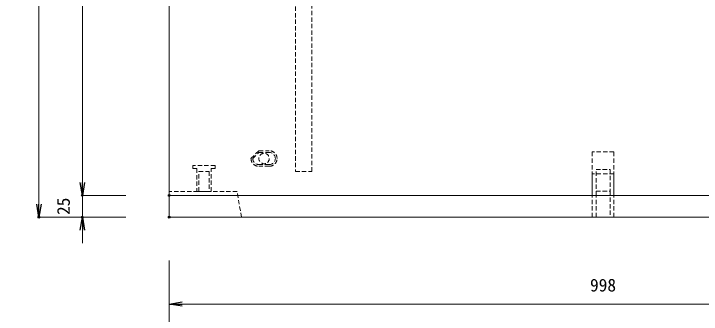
# Model space of a CAD drawing. Units: millimetres, scale not verified. Extents: x -1945 to 1945, y -1248 to 1592.
# Drawn here: x -324 to 466, y 376 to 722 of the extents above; entities that cross this region are included whole.
import ezdxf
from ezdxf.enums import TextEntityAlignment as Align

# ---------------------------------------------------------------- set-up
doc = ezdxf.new("R2010")
doc.units = ezdxf.units.MM
doc.header["$LTSCALE"] = 10
doc.header["$PDMODE"] = 32
doc.header["$PDSIZE"] = 2
doc.linetypes.add('USER1', pattern=[0.75, 0.5, -0.25])
doc.layers.add('0-0_0', color=7, linetype='Continuous')
doc.layers.add('0-2_DEFPOINTS', color=7, linetype='Continuous')
doc.layers.add('0-3_KIJUN', color=7, linetype='USER1', lineweight=18)
doc.layers.add('0-5_SUNPO_S10', color=3, linetype='Continuous', lineweight=18)
doc.styles.add('ＭＳ ゴシック', font='')
doc.styles.get('ＭＳ ゴシック').set_extended_font_data('MS Gothic')

# ---------------------------------------------------------------- blocks, each defined once
blk = doc.blocks.new('_OPEN')
at = {"layer": '0-0_0'}
blk.add_line((0, 0), (-1, 0), dxfattribs=at)
blk.add_lwpolyline([(-1, 0.1667), (0, 0), (-1, -0.1667)], dxfattribs=at)
blk = doc.blocks.new('D14')
at = {"layer": '0-5_SUNPO_S10'}
for p, q in [((1799.48, 1707.39), (1799.48, 1807.39)), ((1814.48, 1807.39), (2782.48, 1807.39))]:
    blk.add_line(p, q, dxfattribs=at)
at = {"layer": '0-5_SUNPO_S10', "xscale": 15, "yscale": 15, "rotation": 180}
blk.add_blockref('_OPEN', (1799.48, 1807.39), dxfattribs=at)
at = {"layer": '0-5_SUNPO_S10', "color": 7, "style": 'ＭＳ ゴシック'}
blk.add_text('998', height=14.66, dxfattribs=at).set_placement((2283.48, 1817.39), align=Align.BOTTOM_LEFT)
blk = doc.blocks.new('D15')
at = {"layer": '0-2_DEFPOINTS'}
blk.add_point((1799.48, 1907.39), dxfattribs=at)
at = {"layer": '0-5_SUNPO_S10'}
for p, q in [((1799.48, 1857.39), (1799.48, 1807.39)), ((1814.48, 1807.39), (2782.48, 1807.39))]:
    blk.add_line(p, q, dxfattribs=at)
at = {"layer": '0-5_SUNPO_S10', "xscale": 15, "yscale": 15, "rotation": 180}
blk.add_blockref('_OPEN', (1799.48, 1807.39), dxfattribs=at)
at = {"layer": '0-5_SUNPO_S10', "color": 7, "style": 'ＭＳ ゴシック'}
blk.add_text('998', height=14.66, dxfattribs=at).set_placement((2283.48, 1817.39), align=Align.BOTTOM_LEFT)
blk = doc.blocks.new('D17')
at = {"layer": '0-2_DEFPOINTS'}
for p in [(1799.48, 2602.39), (1699.48, 1932.39), (1799.48, 1932.39)]:
    blk.add_point(p, dxfattribs=at)
at = {"layer": '0-5_SUNPO_S10'}
for p, q in [((1749.48, 2602.39), (1699.48, 2602.39)), ((1699.48, 2587.39), (1699.48, 1947.39)), ((1749.48, 1932.39), (1699.48, 1932.39))]:
    blk.add_line(p, q, dxfattribs=at)
at = {"layer": '0-5_SUNPO_S10', "xscale": 15, "yscale": 15}
for p, rotation in [((1699.48, 2602.39), 90), ((1699.48, 1932.39), 270)]:
    blk.add_blockref('_OPEN', p, dxfattribs=dict(at, rotation=rotation))
at = {"layer": '0-5_SUNPO_S10', "color": 7, "style": 'ＭＳ ゴシック'}
blk.add_text('670', height=14.66, rotation=90, dxfattribs=at).set_placement((1689.48, 2252.39), align=Align.BOTTOM_LEFT)
blk = doc.blocks.new('D18')
at = {"layer": '0-2_DEFPOINTS'}
for p in [(1799.48, 1932.39), (1699.48, 1907.39), (1799.48, 1907.39)]:
    blk.add_point(p, dxfattribs=at)
at = {"layer": '0-5_SUNPO_S10'}
for p, q in [((1699.48, 1947.39), (1699.48, 1962.39)), ((1749.48, 1932.39), (1699.48, 1932.39)), ((1699.48, 1932.39), (1699.48, 1907.39)), ((1749.48, 1907.39), (1699.48, 1907.39)), ((1699.48, 1892.39), (1699.48, 1877.39))]:
    blk.add_line(p, q, dxfattribs=at)
at = {"layer": '0-5_SUNPO_S10', "xscale": 15, "yscale": 15}
for p, rotation in [((1699.48, 1932.39), 270), ((1699.48, 1907.39), 90)]:
    blk.add_blockref('_OPEN', p, dxfattribs=dict(at, rotation=rotation))
at = {"layer": '0-5_SUNPO_S10', "color": 7, "style": 'ＭＳ ゴシック'}
blk.add_text('25', height=14.66, rotation=90, dxfattribs=at).set_placement((1689.48, 1909.89), align=Align.BOTTOM_LEFT)
blk = doc.blocks.new('D19')
at = {"layer": '0-2_DEFPOINTS'}
for p in [(1799.48, 2627.39), (1649.48, 1907.39), (1799.48, 1907.39)]:
    blk.add_point(p, dxfattribs=at)
at = {"layer": '0-5_SUNPO_S10'}
for p, q in [((1749.48, 2627.39), (1649.48, 2627.39)), ((1649.48, 2612.39), (1649.48, 1922.39)), ((1749.48, 1907.39), (1649.48, 1907.39))]:
    blk.add_line(p, q, dxfattribs=at)
at = {"layer": '0-5_SUNPO_S10', "xscale": 15, "yscale": 15}
for p, rotation in [((1649.48, 2627.39), 90), ((1649.48, 1907.39), 270)]:
    blk.add_blockref('_OPEN', p, dxfattribs=dict(at, rotation=rotation))
at = {"layer": '0-5_SUNPO_S10', "color": 7, "style": 'ＭＳ ゴシック'}
blk.add_text('720', height=14.66, rotation=90, dxfattribs=at).set_placement((1639.48, 2252.39), align=Align.BOTTOM_LEFT)
blk = doc.blocks.new('M16_insert_dan')
at = {"layer": '0-3_KIJUN', "color": 3}
for points in [[(0, -12.5), (-50, -12.5), (-50, 12.5), (0, 12.5)], [(0, 8), (-30, 8), (-30, -8), (0, -8)]]:
    blk.add_lwpolyline(points, close=True, dxfattribs=at)

msp = doc.modelspace()

# ---------------------------------------------------------------- linework, layer by layer
at = {"layer": '0-3_KIJUN'}
for p, q in [((-51.52, 554.89), (-42.52, 563.89)), ((-49.52, 554.89), (-42.52, 561.89)), ((-42.52, 563.89), (-30.52, 563.89)), ((-42.52, 561.89), (-30.52, 561.89)), ((-30.52, 547.89), (-42.52, 547.89)), ((-30.52, 545.89), (-42.52, 545.89))]:
    msp.add_line(p, q, dxfattribs=at)
at = {"layer": '0-3_KIJUN', "linetype": 'Continuous'}
for points in [[(852.48, 487.39), (-145.52, 487.39), (-145.52, 1207.39), (852.48, 1207.39)], [(852.48, 1182.39), (-145.52, 1182.39), (-145.52, 512.39), (852.48, 512.39)]]:
    msp.add_lwpolyline(points, close=True, dxfattribs=at)
at = {"layer": '0-3_KIJUN'}
for points in [[(18.48, 1149.89), (-0.52, 1149.89), (-0.52, 539.89), (18.48, 539.89)], [(-113.75, 516.89), (-97.3, 516.89), (-97.3, 543.39), (-92.77, 543.39), (-92.77, 546.89), (-118.27, 546.89), (-118.27, 543.39), (-113.75, 543.39)], [(-99.52, 516.89), (-111.52, 516.89), (-111.52, 539.89), (-99.52, 539.89)], [(-67.52, 516.89), (-145.52, 516.89), (-145.52, 487.39), (-62.52, 487.39)]]:
    msp.add_lwpolyline(points, close=True, dxfattribs=at)
msp.add_circle((-36.52, 554.89), 6, dxfattribs=at)
for centre, radius, start, end in [((-30.52, 554.89), 9, 360, 90), ((-30.52, 554.89), 7, 360, 90), ((-42.52, 554.89), 9, 180, 270), ((-42.52, 554.89), 7, 180, 270), ((-30.52, 554.89), 9, 270, 360), ((-30.52, 554.89), 7, 270, 360)]:
    msp.add_arc(centre, radius, start, end, dxfattribs=at)

# ---------------------------------------------------------------- block references
at = {"layer": '0-3_KIJUN', "xscale": -1, "rotation": 90}
for p in [(353.48, 512.39), (353.48, 487.39)]:
    msp.add_blockref('M16_insert_dan', p, dxfattribs=at)
at = {"layer": '0-5_SUNPO_S10'}
for name in ['D19', 'D17', 'D18', 'D15', 'D14']:
    msp.add_blockref(name, (-1945, -1420), dxfattribs=at)

doc.saveas('drawing.dxf')
